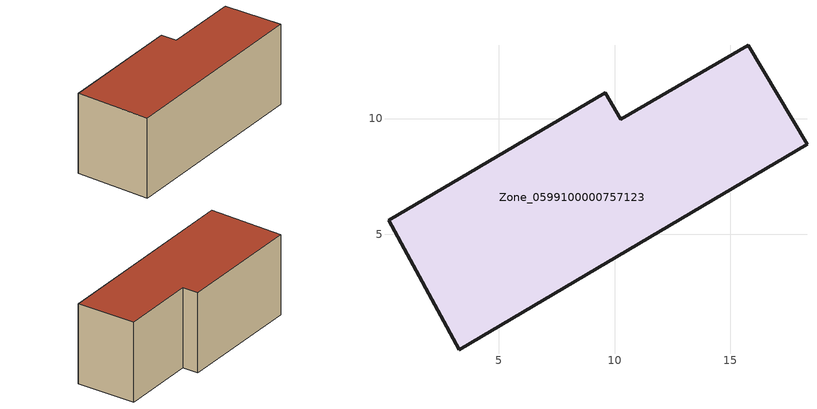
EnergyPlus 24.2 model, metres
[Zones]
Zone_0599100000757123
 floor ground (C_G): 10.28,9.96 15.78,13.16 18.31,8.89 3.29,0.02 0.24,5.61 9.59,11.12 z0
 wall outside (C_F): 3.29,0.02 18.31,8.89 15.78,13.16 10.28,9.96 9.59,11.12 0.24,5.61 3.29,0.02 z0:6.78
 roof outside (C_R): 9.59,11.12 0.24,5.61 3.29,0.02 18.31,8.89 15.78,13.16 10.28,9.96 z6.78
[BUILDING]
Pand.0599100000757123: North Axis=0; Terrain=City; Loads Convergence Tolerance Value=0.04; Temperature Convergence Tolerance Value=0.4; Solar Distribution=FullExterior; Maximum Number of Warmup Days=25; Minimum Number of Warmup Days=1
[Site:Location]
Rotterdam.The.Hague.AP_ZH_NLD Design_Conditions: Latitude=51.96; Longitude=4.45; Time Zone=1; Elevation=-4.5
[SITE:GROUNDTEMPERATURE:BUILDINGSURFACE]
18, 18, 18, 18, 18, 18, 18, 18, 18, 18, 18, 18
[MATERIAL] Thermal Absorptance=0.9; Solar Absorptance=0.7; Visible Absorptance=0.7
Name | Roughness | Thickness | Conductivity | Density | Specific Heat
G.TI.1946-1964 | MediumSmooth | 0.15 | 1 | 540 | 1210
F.TI.1946-1964 | Rough | 0.3 | 0.857143 | 1920 | 840
R.TI.1946-1964 | MediumRough | 0.2 | 0.277778 | 1500 | 1000
[CONSTRUCTION]
C_G: G.TI.1946-1964
C_F: F.TI.1946-1964
C_R: R.TI.1946-1964
[ZONE]
Zone_0599100000757123: Type=1; Multiplier=1; Ceiling Height=Autocalculate; Volume=Autocalculate; Floor Area=autocalculate; Part of Total Floor Area=Yes
[ZONEINFILTRATION:DESIGNFLOWRATE]
Infil_Zone_0599100000757123: Zone or ZoneList or Space or SpaceList=Zone_0599100000757123; Schedule=AlwaysOn; Design Flow Rate Calculation Method=Flow/Area; Flow Rate per Floor Area=0.003; Constant Term Coefficient=1; Temperature Term Coefficient=0; Velocity Term Coefficient=0; Velocity Squared Term Coefficient=0
[HVACTEMPLATE:ZONE:IDEALLOADSAIRSYSTEM]
Zone_0599100000757123: Maximum Heating Supply Air Temperature=50; Minimum Cooling Supply Air Temperature=13; Maximum Heating Supply Air Humidity Ratio=0.0156; Minimum Cooling Supply Air Humidity Ratio=0.0077; Heating Limit=NoLimit; Cooling Limit=NoLimit; Dehumidification Control Type=ConstantSensibleHeatRatio; Cooling Sensible Heat Ratio=0.7; Dehumidification Setpoint=60; Humidification Control Type=None; Humidification Setpoint=30; Outdoor Air Method=None; Outdoor Air Flow Rate per Person=0.00944; Outdoor Air Flow Rate per Zone Floor Area=0; Outdoor Air Flow Rate per Zone=0; Demand Controlled Ventilation Type=None; Outdoor Air Economizer Type=NoEconomizer; Heat Recovery Type=None; Sensible Heat Recovery Effectiveness=0.7; Latent Heat Recovery Effectiveness=0.65
[ZONECONTROL:THERMOSTAT]
ThermostatControl_Zone_0599100000757123: Zone or ZoneList=Zone_0599100000757123; Control Type Schedule=DualSetpointControlType; Control 1=Thermostat_Zone_0599100000757123; Temperature Difference Between Cutout And Setpoint=0
[THERMOSTATSETPOINT:DUALSETPOINT]
Thermostat_Zone_0599100000757123: Heating Setpoint Temperature Schedule=HeatingSetpoint_Zone_0599100000757123; Cooling Setpoint Temperature Schedule=CoolingSetpoint_Zone_0599100000757123
[SCHEDULE:COMPACT]
HeatingSetpoint_Zone_0599100000757123: Through: 12/31, For: AllDays, Until: 24:00, 21
CoolingSetpoint_Zone_0599100000757123: Through: 12/31, For: AllDays, Until: 24:00, 24
DualSetpointControlType: Through: 12/31, For: AllDays, Until: 24:00, 4
AlwaysOn: Through: 12/31, For: AllDays, Until: 24:00, 1
